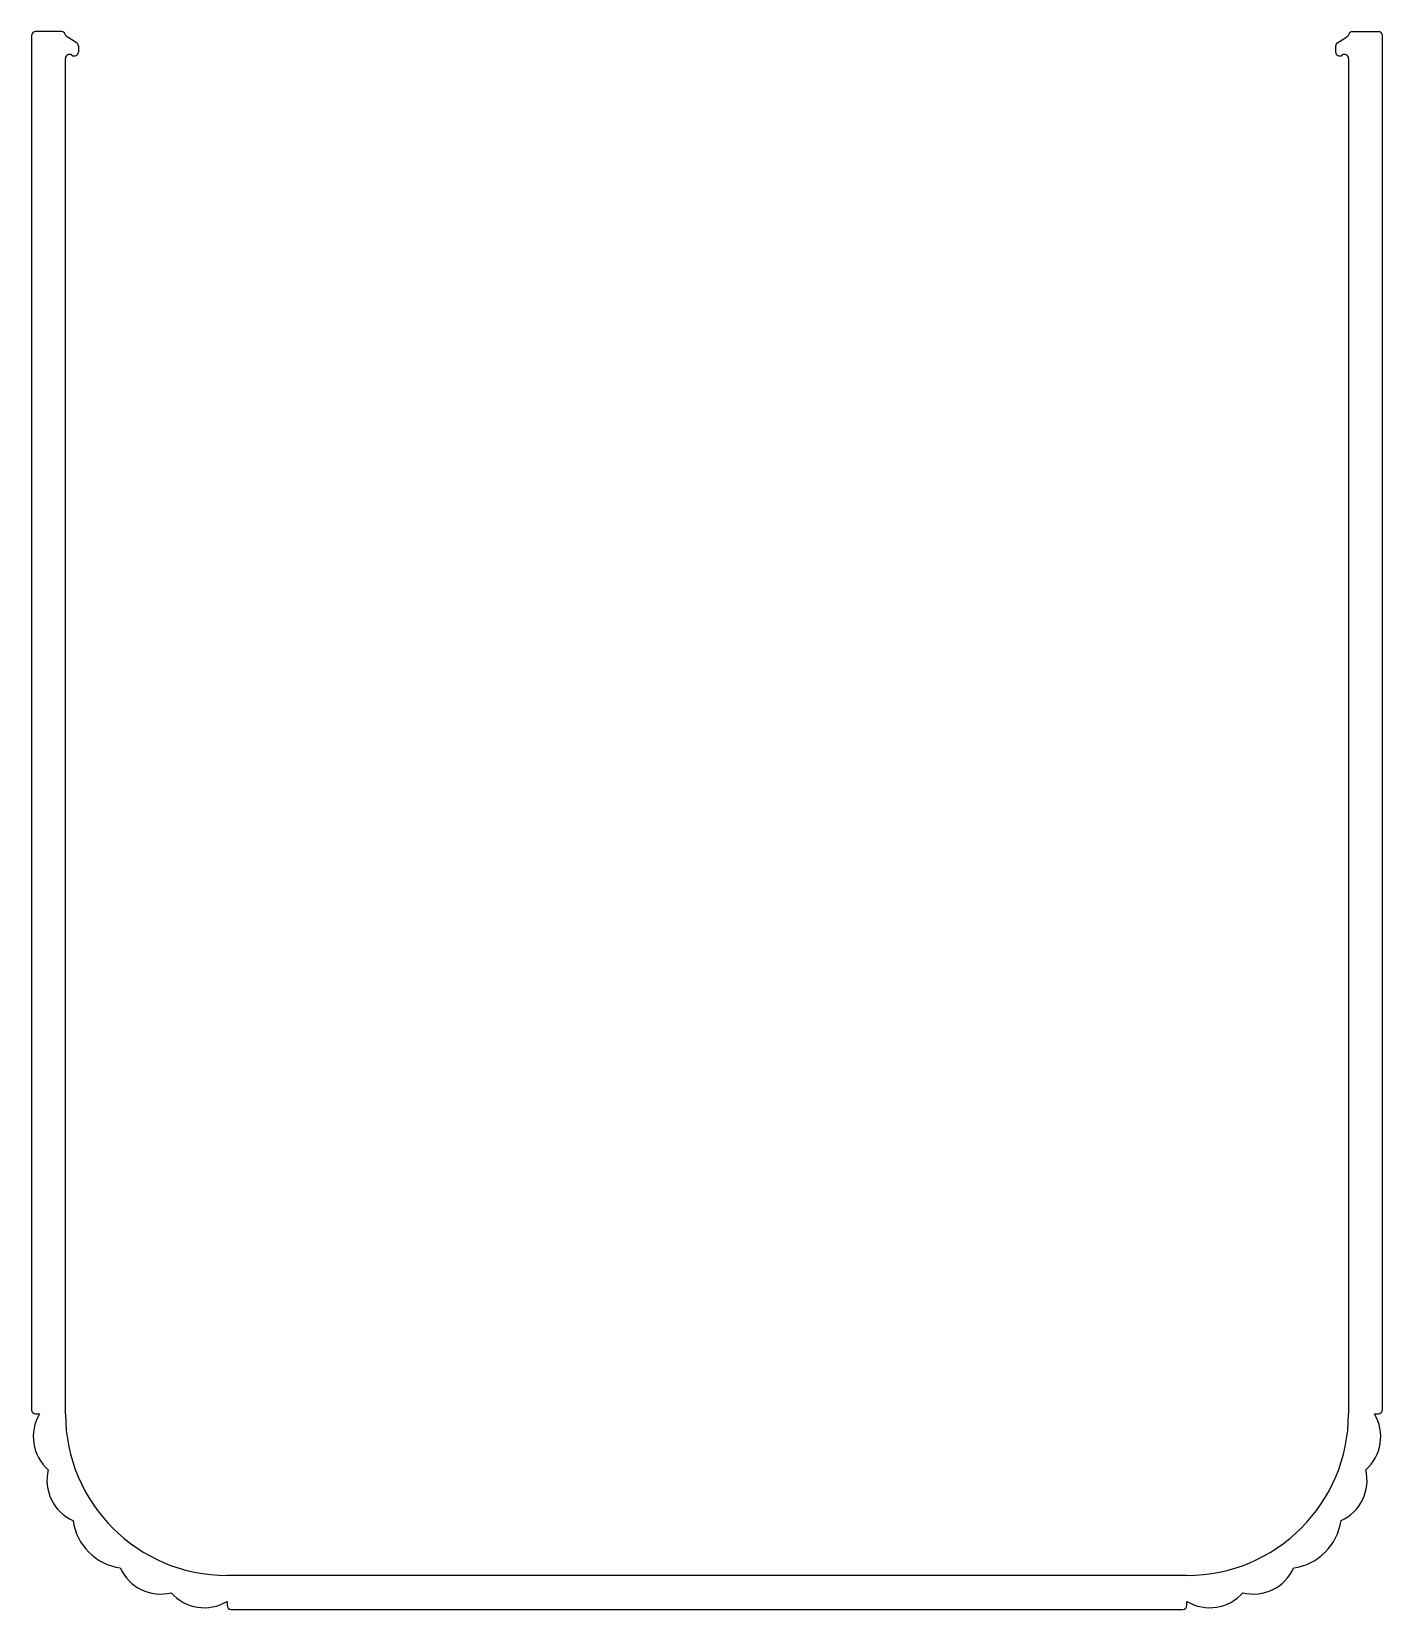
# Model space of a CAD drawing. Extents: x 3 to 86.6, y 2.2 to 99.8.
import ezdxf

# ---------------------------------------------------------------- set-up
doc = ezdxf.new("R2010")
doc.units = 0
doc.layers.get('0').update_dxf_attribs({"linetype": 'CONTINUOUS'})

msp = doc.modelspace()

# ---------------------------------------------------------------- linework, layer by layer
for p, q in [((3.023, 99.574), (3.023, 14.574)), ((4.873, 99.824), (3.273, 99.824)), ((84.773, 99.824), (86.373, 99.824)), ((86.623, 14.574), (86.623, 99.574)), ((5.808, 99.135), (5.218, 99.507)), ((5.925, 98.924), (5.925, 98.565)), ((83.721, 98.924), (83.721, 98.565)), ((83.838, 99.135), (84.428, 99.507)), ((5.123, 14.324), (5.123, 98.166)), ((84.523, 98.166), (84.523, 14.324)), ((3.273, 14.324), (3.523, 14.324)), ((86.123, 14.324), (86.373, 14.324)), ((74.523, 4.324), (15.123, 4.324)), ((15.123, 2.724), (15.123, 2.474)), ((15.373, 2.224), (74.273, 2.224)), ((74.523, 2.474), (74.523, 2.724))]:
    msp.add_line(p, q)
for centre, radius, start, end in [((3.273, 99.574), 0.25, 90, 180), ((4.873, 99.574), 0.25, 16.77891, 90), ((5.352, 99.719), 0.25, 196.77891, 237.76271), ((84.294, 99.719), 0.25, 302.23729, 343.22109), ((84.773, 99.574), 0.25, 90, 163.22109), ((86.373, 99.574), 0.25, 0, 90), ((5.675, 98.924), 0.25, 0, 57.76271), ((83.971, 98.924), 0.25, 122.23729, 180), ((5.373, 98.166), 0.25, 52.87717, 180), ((5.675, 98.565), 0.25, 232.87717, 0), ((83.971, 98.565), 0.25, 180, 307.12283), ((84.273, 98.166), 0.25, 0, 127.12283), ((3.273, 14.574), 0.25, 180, 270), ((5.859, 12.913), 2.729, 148.86427, 228.63229), ((15.123, 14.324), 10, 180, 270), ((74.523, 14.324), 10, 270, 0), ((83.787, 12.913), 2.729, 311.36771, 31.13573), ((86.373, 14.574), 0.25, 270, 0), ((6.704, 10.209), 2.729, 166.08174, 245.84976), ((82.942, 10.209), 2.729, 294.15024, 13.91826), ((9.02, 8.221), 3.468, 188.32993, 261.67007), ((80.627, 8.221), 3.468, 278.32993, 351.67007), ((11.007, 5.906), 2.729, 204.15024, 283.91826), ((78.639, 5.906), 2.729, 256.08174, 335.84976), ((13.712, 5.06), 2.729, 221.36771, 301.13573), ((75.934, 5.06), 2.729, 238.86427, 318.63229), ((15.373, 2.474), 0.25, 180, 270), ((74.273, 2.474), 0.25, 270, 0)]:
    msp.add_arc(centre, radius, start, end)

doc.saveas('drawing.dxf')
